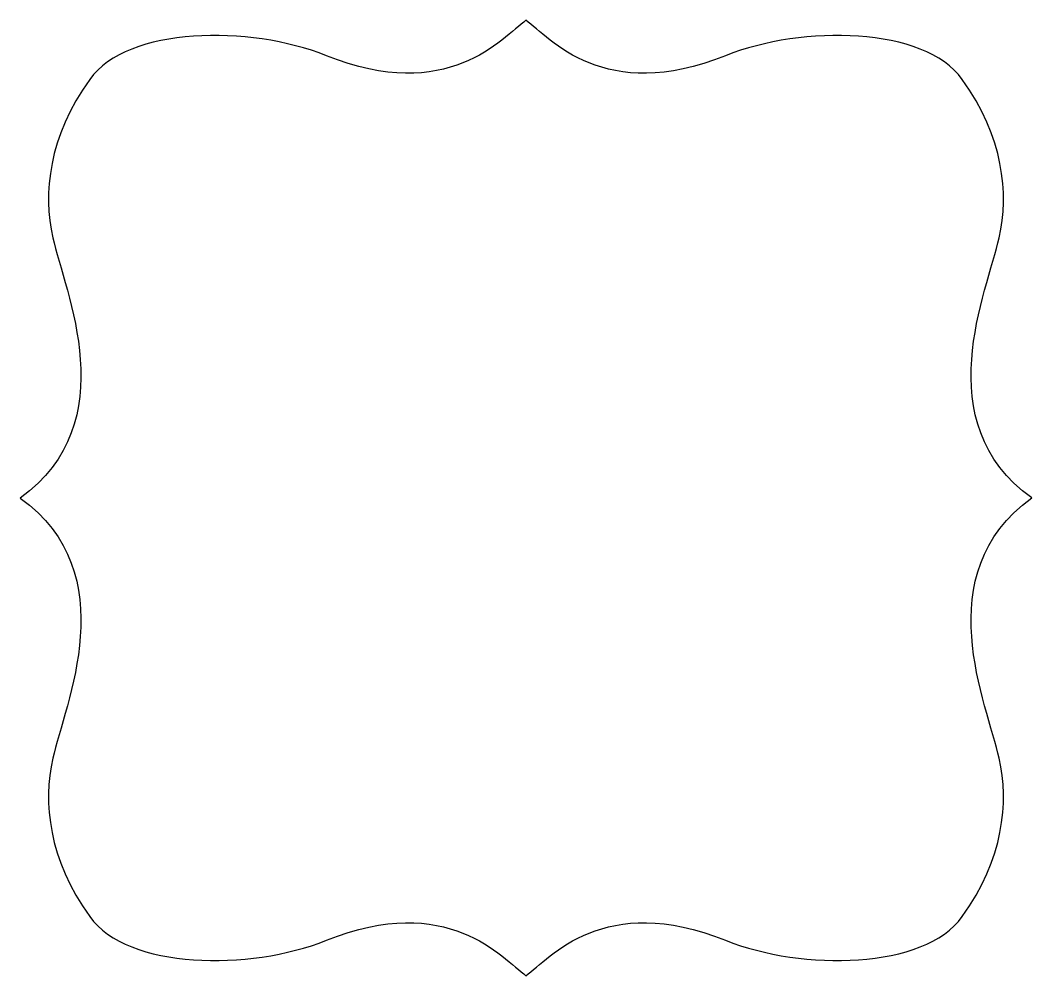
# Model space of a CAD drawing. Header units: centimetres. Extents: x -11.4 to 11.4, y -10.7 to 10.7.
import ezdxf

# ---------------------------------------------------------------- set-up
doc = ezdxf.new("R2010")
doc.units = ezdxf.units.CM
doc.header["$MEASUREMENT"] = 0
doc.layers.add('Camada 1', color=7, linetype='Continuous')

msp = doc.modelspace()

# ---------------------------------------------------------------- linework, layer by layer
at = {"layer": 'Camada 1'}
msp.add_open_spline([(-0.00001, -10.72716), (-0.53137, -10.32862), (-1.76018, -8.83415), (-4.48351, -9.9301), (-4.48351, -9.9301), (-6.21132, -10.62543), (-8.94677, -10.5833), (-9.79724, -9.39874), (-9.79724, -9.39874), (-10.72714, -8.10353), (-10.84848, -6.83969), (-10.6275, -5.84515), (-10.6275, -5.84515), (-10.36184, -4.64955), (-9.00019, -1.69378), (-11.35815, 0), (-11.35815, 0), (-9.00018, 1.69376), (-10.36183, 4.64952), (-10.62753, 5.84512), (-10.62753, 5.84512), (-10.84851, 6.83966), (-10.72717, 8.10347), (-9.79727, 9.39871), (-9.79727, 9.39871), (-8.94677, 10.58331), (-6.21132, 10.62546), (-4.48351, 9.9301), (-4.48351, 9.9301), (-1.76021, 8.83415), (-0.53138, 10.32862), (-0.00001, 10.72716), (-0.00001, 10.72716), (0.53141, 10.32862), (1.76016, 8.83415), (4.48351, 9.9301), (4.48351, 9.9301), (6.21129, 10.62546), (8.94677, 10.58331), (9.79724, 9.39874), (9.79724, 9.39874), (10.72714, 8.1035), (10.84851, 6.83969), (10.62753, 5.84515), (10.62753, 5.84515), (10.36186, 4.64955), (9.00018, 1.69378), (11.35815, 0.00003), (11.35815, 0.00003), (9.00018, -1.69375), (10.36186, -4.64949), (10.62753, -5.84512), (10.62753, -5.84512), (10.84854, -6.83966), (10.72717, -8.10347), (9.79724, -9.39871), (9.79724, -9.39871), (8.94676, -10.58328), (6.21132, -10.6254), (4.48351, -9.93007), (4.48351, -9.93007), (1.76015, -8.83415), (0.5314, -10.32862), (-0.00001, -10.72716)], degree=3, knots=[0, 0, 0, 0, 0.05882353, 0.05882353, 0.05882353, 0.05882353, 0.11764706, 0.11764706, 0.11764706, 0.11764706, 0.17647059, 0.17647059, 0.17647059, 0.17647059, 0.23529412, 0.23529412, 0.23529412, 0.23529412, 0.29411765, 0.29411765, 0.29411765, 0.29411765, 0.35294118, 0.35294118, 0.35294118, 0.35294118, 0.41176471, 0.41176471, 0.41176471, 0.41176471, 0.47058824, 0.47058824, 0.47058824, 0.47058824, 0.52941176, 0.52941176, 0.52941176, 0.52941176, 0.58823529, 0.58823529, 0.58823529, 0.58823529, 0.64705882, 0.64705882, 0.64705882, 0.64705882, 0.70588235, 0.70588235, 0.70588235, 0.70588235, 0.76470588, 0.76470588, 0.76470588, 0.76470588, 0.82352941, 0.82352941, 0.82352941, 0.82352941, 0.88235294, 0.88235294, 0.88235294, 0.88235294, 1, 1, 1, 1], dxfattribs=at)

doc.saveas('drawing.dxf')
